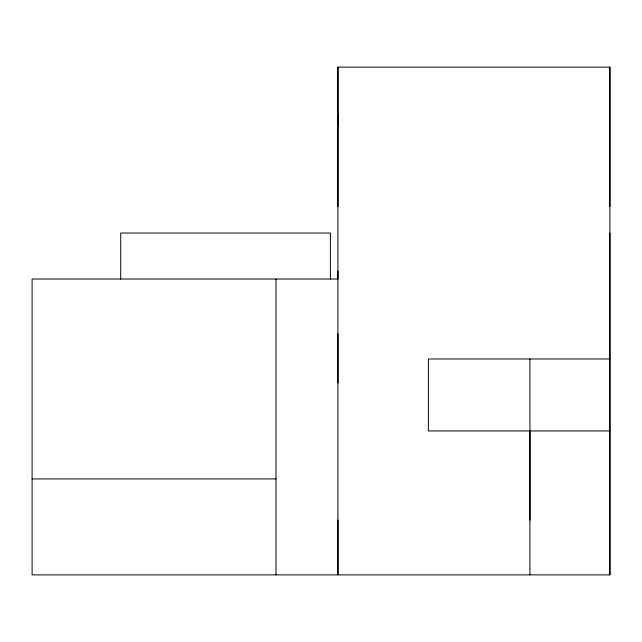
<?xml version="1.0" encoding="UTF-8"?>
<svg xmlns="http://www.w3.org/2000/svg" width="642" height="642" viewBox="0 0 642 642"><rect width="100%" height="100%" fill="white"/><g stroke="black" fill="none" stroke-linecap="round" stroke-linejoin="round"><path stroke-width="0.96" d="M337.933 271.02L337.925 279.021L32.1 279.021L32.1 574.887L609.9 574.887L609.9 67.113L337.933 67.113L337.925 574.887L337.925 520.084M529.923 520.084L529.923 430.959M609.892 358.982L428.374 358.982L428.374 430.951L609.892 430.951M32.1 478.932L275.996 478.932M609.9 67.113L609.9 206.435M609.892 233.038L609.892 574.887M529.931 358.982L529.931 574.887M337.933 67.113L337.933 206.435M337.925 115.087L337.933 125.72M337.925 333.816L337.925 382.969M330.381 279.134L330.381 233.038L120.728 233.038L120.728 279.158M275.988 279.021L275.996 574.887"/></g></svg>
